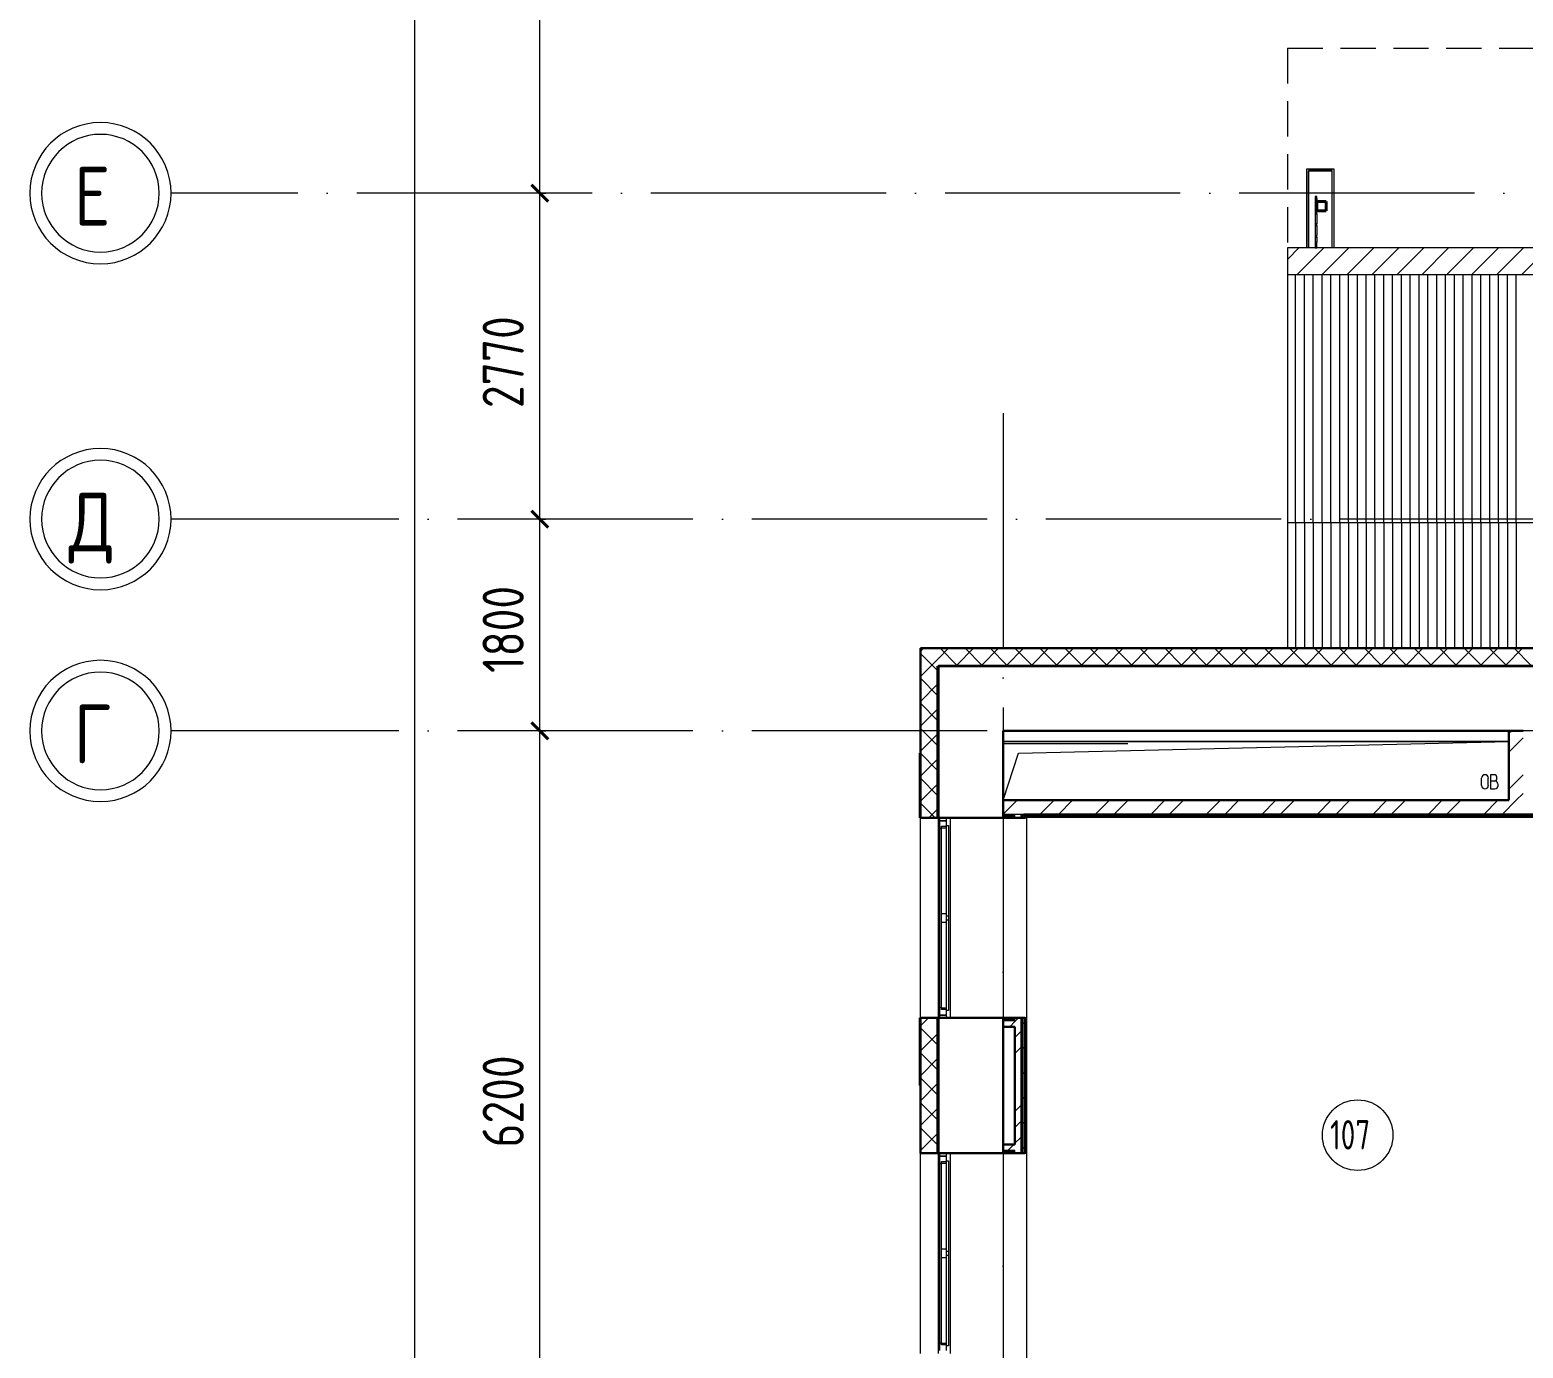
# Model space of a CAD drawing. Header units: millimetres. Extents: x -325553 to 627452, y -28539 to 738858.
# Drawn here: x -72987 to -60295, y 427329 to 438532 of the extents above; entities that cross this region are included whole.
import ezdxf

# ---------------------------------------------------------------- set-up
doc = ezdxf.new("R2010")
doc.units = ezdxf.units.MM
doc.linetypes.add('ADSK_Линия сетки', pattern=[25, 20, -2.5, 0, -2.5])
doc.linetypes.add('ADSK_Штриховая_ш3 п1_5', pattern=[4.5, 3, -1.5])
for name, color, linetype, lineweight in [('_ Окна', 7, 'Continuous', 9), ('Витраж', 7, 'Continuous', 9), ('Крыша', 7, 'Continuous', 9), ('Крыша штриховка', 7, 'Continuous', 9), ('Линии', 7, 'Continuous', 9), ('Марки помещений', 252, 'Continuous', 20), ('Несущие колонны', 252, 'Continuous', 18), ('Ограждение', 252, 'Continuous', 9), ('Окна', 252, 'Continuous', 9), ('Оси', 252, 'Continuous', 9), ('Перекрытие', 252, 'Continuous', 18), ('Размеры', 7, 'Continuous', 9), ('Стены внутренние', 7, 'Continuous', 18), ('Стены наружные', 7, 'Continuous', 18), ('Стены штриховка', 7, 'Continuous', 9)]:
    doc.layers.add(name, color=color, linetype=linetype, lineweight=lineweight)
doc.styles.add('GOST Common_2', font='', dxfattribs={"width": 0.9, "height": 250})
doc.styles.add('GOST Common_3', font='', dxfattribs={"height": 3.5})
doc.styles.add('GOST Common_4', font='', dxfattribs={"height": 7})
doc.styles.get('GOST Common_2').set_extended_font_data('GOST type B')
doc.styles.get('GOST Common_3').set_extended_font_data('GOST 2.304 type A')
doc.styles.get('GOST Common_4').set_extended_font_data('GOST 2.304 type A')

# ---------------------------------------------------------------- blocks, each defined once
blk = doc.blocks.new('1 этаж')
at = {"color": 251, "lineweight": 18, "true_color": 0x636466}
for p, q in [((-61156, -5434), (-65456, -5434)), ((-65324, -5534), (-61156, -5434)), ((-65456, -5934), (-65324, -5534)), ((-61389, -5808), (-61389, -5745)), ((-61332, -5808), (-61332, -5745)), ((-61282, -5716), (-61312, -5716)), ((-61312, -5716), (-61312, -5836)), ((-61278, -5770), (-61312, -5770)), ((-61312, -5836), (-61275, -5836)), ((-61258, -5750), (-61258, -5740)), ((-61248, -5810), (-61248, -5800))]:
    blk.add_line(p, q, dxfattribs=at)
for centre, radius, start, end in [((-61360, -5745), 28.7, 0, 180), ((-61360, -5808), 28.7, 180, 0), ((-61282, -5740), 23.3, 0, 90), ((-61278, -5750), 20, 270, 0), ((-61278, -5800), 30, 0, 90), ((-61275, -5810), 26.7, 270, 0)]:
    blk.add_arc(centre, radius, start, end, dxfattribs=at)
at = {"layer": '_ Окна', "color": 251, "true_color": 0x636466}
for p, q in [((-65996, -6084), (-65996, -6109)), ((-65938, -6109), (-65938, -6084)), ((-65996, -6109), (-65938, -6109)), ((-65938, -7759), (-65996, -7759)), ((-65996, -7759), (-65996, -7784)), ((-65938, -7784), (-65938, -7759)), ((-65996, -8934), (-65996, -8959)), ((-65996, -8959), (-65938, -8959)), ((-65938, -8959), (-65938, -8934))]:
    blk.add_line(p, q, dxfattribs=at)
at = {"layer": '_ Окна', "color": 251, "lineweight": 18, "true_color": 0x636466}
for p, q in [((-65938, -6109), (-65996, -6109)), ((-65996, -6109), (-65996, -6168)), ((-65996, -6168), (-65979, -6173)), ((-65979, -6155), (-65938, -6155)), ((-65979, -6167), (-65979, -6155)), ((-65938, -6147), (-65938, -6109)), ((-65979, -7695), (-65996, -7699)), ((-65996, -7699), (-65996, -7759)), ((-65979, -7713), (-65979, -7701)), ((-65938, -7713), (-65979, -7713)), ((-65938, -7759), (-65938, -7721)), ((-65996, -7759), (-65938, -7759)), ((-65938, -8959), (-65996, -8959)), ((-65996, -8959), (-65996, -9018)), ((-65979, -9005), (-65938, -9005)), ((-65979, -9017), (-65979, -9005)), ((-65938, -8997), (-65938, -8959)), ((-65996, -9018), (-65979, -9023)), ((-65979, -10545), (-65996, -10549)), ((-65996, -10549), (-65996, -10609)), ((-65979, -10563), (-65979, -10551)), ((-65938, -10563), (-65979, -10563)), ((-65938, -10609), (-65938, -10571))]:
    blk.add_line(p, q, dxfattribs=at)
at = {"layer": 'Витраж', "color": 251, "lineweight": 18, "true_color": 0x636466, "extrusion": (0, 0, -1)}
for p, q in [((-62789, -803), (-62804, -803)), ((-62804, -803), (-62804, -818)), ((-62804, -818), (-62789, -818)), ((-62789, -834), (-62804, -834)), ((-62804, -834), (-62804, -849)), ((-62804, -849), (-62789, -849)), ((-62789, -818), (-62789, -803)), ((-62789, -844), (-62789, -834)), ((-62789, -934), (-62804, -934)), ((-62804, -934), (-62804, -949)), ((-62804, -949), (-62789, -949)), ((-62789, -949), (-62789, -934)), ((-62789, -1034), (-62804, -1034)), ((-62804, -1034), (-62804, -1049)), ((-62804, -1049), (-62789, -1049)), ((-62789, -1134), (-62804, -1134)), ((-62804, -1134), (-62804, -1149)), ((-62789, -1049), (-62789, -1034)), ((-62789, -1149), (-62789, -1134)), ((-62804, -1149), (-62789, -1149))]:
    blk.add_line(p, q, dxfattribs=at)
at = {"layer": 'Витраж', "color": 251, "true_color": 0x636466}
for p, q in [((-62804, -818), (-62804, -834)), ((-62804, -849), (-62804, -934)), ((-62789, -818), (-62789, -834)), ((-62804, -949), (-62804, -1034)), ((-62789, -924), (-62789, -934)), ((-62789, -949), (-62789, -1034)), ((-62804, -1049), (-62804, -1134)), ((-62789, -1049), (-62789, -1134)), ((-62804, -1149), (-62804, -1191)), ((-62789, -1149), (-62789, -1191))]:
    blk.add_line(p, q, dxfattribs=at)
at = {"layer": 'Витраж', "color": 251, "lineweight": 18, "true_color": 0x636466}
for p, q in [((-62789, -1191), (-62804, -1191)), ((-62804, -1191), (-62804, -1239)), ((-62804, -1239), (-62789, -1239)), ((-62789, -1239), (-62789, -1191))]:
    blk.add_line(p, q, dxfattribs=at)
at = {"layer": 'Крыша', "color": 251, "linetype": 'Continuous', "true_color": 0x636466}
for p, q in [((-63039, -1337), (-62942, -1239)), ((-62956, -1466), (-62729, -1239)), ((-62744, -1466), (-62517, -1239)), ((-62532, -1466), (-62305, -1239)), ((-62320, -1466), (-62093, -1239)), ((-62107, -1466), (-61881, -1239)), ((-61895, -1466), (-61669, -1239)), ((-61683, -1466), (-61457, -1239)), ((-61471, -1466), (-61245, -1239)), ((-61259, -1466), (-61032, -1239)), ((-61047, -1466), (-60820, -1239))]:
    blk.add_line(p, q, dxfattribs=at)
at = {"layer": 'Крыша', "color": 251, "lineweight": 18, "true_color": 0x636466}
for p, q in [((-60579, -1239), (-63039, -1239)), ((-63039, -1239), (-63039, -1466)), ((-63039, -1466), (-60579, -1466))]:
    blk.add_line(p, q, dxfattribs=at)
at = {"layer": 'Крыша', "color": 251, "true_color": 0x636466}
for p, q in [((-63039, -1466), (-63039, -4642)), ((-63039, -3572), (-60579, -3572))]:
    blk.add_line(p, q, dxfattribs=at)
at = {"layer": 'Крыша штриховка', "color": 251, "linetype": 'Continuous', "true_color": 0x636466}
for p, q in [((-62970, -3572), (-62970, -1466)), ((-62895, -3572), (-62895, -1466)), ((-62820, -3572), (-62820, -1466)), ((-62745, -3572), (-62745, -1466)), ((-62670, -3572), (-62670, -1466)), ((-62595, -3572), (-62595, -1466)), ((-62520, -3572), (-62520, -1466)), ((-62445, -3572), (-62445, -1466)), ((-62370, -3572), (-62370, -1466)), ((-62295, -3572), (-62295, -1466)), ((-62220, -3572), (-62220, -1466)), ((-62145, -3572), (-62145, -1466)), ((-62070, -3572), (-62070, -1466)), ((-61995, -3572), (-61995, -1466)), ((-61920, -3572), (-61920, -1466)), ((-61845, -3572), (-61845, -1466)), ((-61770, -3572), (-61770, -1466)), ((-61695, -3572), (-61695, -1466)), ((-61620, -3572), (-61620, -1466)), ((-61545, -3572), (-61545, -1466)), ((-61470, -3572), (-61470, -1466)), ((-61395, -3572), (-61395, -1466)), ((-61320, -3572), (-61320, -1466)), ((-61245, -3572), (-61245, -1466)), ((-61170, -3572), (-61170, -1466)), ((-61095, -3572), (-61095, -1466)), ((-62970, -3572), (-62970, -4642)), ((-62895, -3572), (-62895, -4642)), ((-62820, -3572), (-62820, -4642)), ((-62745, -3572), (-62745, -4642)), ((-62670, -3572), (-62670, -4642)), ((-62595, -3572), (-62595, -4642)), ((-62520, -3572), (-62520, -4642)), ((-62445, -3572), (-62445, -4642)), ((-62370, -3572), (-62370, -4642)), ((-62295, -3572), (-62295, -4642)), ((-62220, -3572), (-62220, -4642)), ((-62145, -3572), (-62145, -4642)), ((-62070, -3572), (-62070, -4642)), ((-61995, -3572), (-61995, -4642)), ((-61920, -3572), (-61920, -4642)), ((-61845, -3572), (-61845, -4642)), ((-61770, -3572), (-61770, -4642)), ((-61695, -3572), (-61695, -4642)), ((-61620, -3572), (-61620, -4642)), ((-61545, -3572), (-61545, -4642)), ((-61470, -3572), (-61470, -4642)), ((-61395, -3572), (-61395, -4642)), ((-61320, -3572), (-61320, -4642)), ((-61245, -3572), (-61245, -4642)), ((-61170, -3572), (-61170, -4642)), ((-61095, -3572), (-61095, -4642))]:
    blk.add_line(p, q, dxfattribs=at)
at = {"layer": 'Линии', "color": 251, "linetype": 'ADSK_Штриховая_ш3 п1_5', "lineweight": 18, "ltscale": 100, "true_color": 0x636466}
for q in [(-60579, 458), (-63039, -4142)]:
    blk.add_line((-63039, 458), q, dxfattribs=at)
at = {"layer": 'Линии', "color": 251, "lineweight": 18, "ltscale": 100, "true_color": 0x636466}
for p, q in [((-65456, -5344), (-65456, -5451)), ((-65456, -5451), (-64396, -5451))]:
    blk.add_line(p, q, dxfattribs=at)
at = {"layer": 'Марки помещений', "color": 251, "true_color": 0x636466}
blk.add_circle((-62442, -8780), 300, dxfattribs=at)
at = {"layer": 'Несущие колонны', "color": 251, "lineweight": 40, "true_color": 0x636466}
for p, q in [((-62789, -924), (-62789, -844)), ((-62789, -844), (-62709, -844)), ((-62709, -844), (-62789, -844)), ((-62789, -844), (-62789, -924)), ((-62709, -844), (-62709, -924)), ((-62709, -924), (-62709, -844)), ((-62709, -924), (-62789, -924)), ((-62789, -924), (-62709, -924))]:
    blk.add_line(p, q, dxfattribs=at)
at = {"layer": 'Ограждение', "color": 251, "true_color": 0x636466}
for p, q in [((-65906, -6084), (-65906, -7784)), ((-65456, -6084), (-65456, -7784)), ((-65271, -6084), (-65256, -6084)), ((-65256, -6074), (-65256, -13779)), ((-59531, -6079), (-65256, -6079)), ((-65256, -6084), (-65256, -7784)), ((-65256, -7784), (-65271, -7784)), ((-65906, -8934), (-65906, -10634)), ((-65456, -8934), (-65456, -10634)), ((-65271, -8934), (-65256, -8934)), ((-65256, -8934), (-65256, -10634))]:
    blk.add_line(p, q, dxfattribs=at)
at = {"layer": 'Окна', "color": 251, "true_color": 0x636466}
for p, q in [((-65996, -6168), (-65996, -7699)), ((-65979, -6899), (-65979, -6167)), ((-65979, -6167), (-65938, -6167)), ((-65938, -6919), (-65938, -6147)), ((-65938, -6147), (-65921, -6147)), ((-65921, -6147), (-65921, -6919)), ((-65979, -6969), (-65979, -6899)), ((-65938, -6899), (-65979, -6899)), ((-65979, -7701), (-65979, -6969)), ((-65979, -6969), (-65938, -6969)), ((-65938, -6949), (-65938, -6919)), ((-65921, -6919), (-65938, -6919)), ((-65938, -7721), (-65938, -6949)), ((-65938, -6949), (-65921, -6949)), ((-65921, -6919), (-65921, -6949)), ((-65921, -6949), (-65921, -7721)), ((-65938, -7701), (-65979, -7701)), ((-65921, -7721), (-65938, -7721)), ((-65938, -9769), (-65938, -8997)), ((-65938, -8997), (-65921, -8997)), ((-65921, -8997), (-65921, -9769)), ((-65996, -9018), (-65996, -10549)), ((-65979, -9749), (-65979, -9017)), ((-65979, -9017), (-65938, -9017)), ((-65979, -9819), (-65979, -9749)), ((-65938, -9749), (-65979, -9749)), ((-65938, -9799), (-65938, -9769)), ((-65921, -9769), (-65938, -9769)), ((-65921, -9769), (-65921, -9799)), ((-65979, -10551), (-65979, -9819)), ((-65979, -9819), (-65938, -9819)), ((-65938, -10571), (-65938, -9799)), ((-65938, -9799), (-65921, -9799)), ((-65921, -9799), (-65921, -10571)), ((-65938, -10551), (-65979, -10551)), ((-65921, -10571), (-65938, -10571))]:
    blk.add_line(p, q, dxfattribs=at)
at = {"layer": 'Оси', "color": 251, "linetype": 'ADSK_Линия сетки', "ltscale": 100, "true_color": 0x636466}
for p, q in [((-26448, -774), (-72528, -774)), ((-65456, -2644), (-65456, -33770)), ((4411, -3544), (-72528, -3544)), ((4411, -5344), (-72528, -5344))]:
    blk.add_line(p, q, dxfattribs=at)
at = {"layer": 'Оси', "color": 251, "lineweight": 20, "true_color": 0x636466}
for centre, radius, start, end in [((-73128, -774), 600, 90, 270), ((-73128, -774), 600, 270, 90), ((-73128, -774), 500, 90, 270), ((-73128, -774), 500, 270, 90), ((-73128, -3544), 600, 90, 270), ((-73128, -3544), 500, 90, 270), ((-73128, -3544), 600, 270, 90), ((-73128, -3544), 500, 270, 90), ((-73128, -5344), 600, 90, 270), ((-73128, -5344), 600, 270, 90), ((-73128, -5344), 500, 90, 270), ((-73128, -5344), 500, 270, 90)]:
    blk.add_arc(centre, radius, start, end, dxfattribs=at)
at = {"layer": 'Перекрытие', "color": 251, "ltscale": 100, "true_color": 0x636466}
blk.add_line((-65456, -5434), (-61156, -5434), dxfattribs=at)
at = {"layer": 'Размеры', "color": 251, "lineweight": 20, "true_color": 0x636466}
for p, q in [((-70455, -20314), (-70455, 27006)), ((-69393, -774), (-69393, 3156)), ((-69393, -774), (-69543, -774)), ((-69393, -774), (-69543, -774)), ((-69393, -3544), (-69393, -774)), ((-69393, -774), (-69343, -774)), ((-69393, -774), (-69343, -774)), ((-69393, -3544), (-69543, -3544)), ((-69393, -3544), (-69543, -3544)), ((-69393, -5344), (-69393, -3544)), ((-69393, -3544), (-69343, -3544)), ((-69393, -3544), (-69343, -3544)), ((-69393, -5344), (-69543, -5344)), ((-69393, -5344), (-69543, -5344)), ((-69393, -11544), (-69393, -5344)), ((-69393, -5344), (-69343, -5344)), ((-69393, -5344), (-69343, -5344))]:
    blk.add_line(p, q, dxfattribs=at)
at = {"layer": 'Размеры', "color": 251, "lineweight": 40, "true_color": 0x636466}
for p, q in [((-69393, -774), (-69464, -703)), ((-69393, -774), (-69464, -703)), ((-69393, -774), (-69322, -844)), ((-69393, -774), (-69322, -844)), ((-69393, -3544), (-69464, -3473)), ((-69393, -3544), (-69464, -3473)), ((-69393, -3544), (-69322, -3614)), ((-69393, -3544), (-69322, -3614)), ((-69393, -5344), (-69464, -5273)), ((-69393, -5344), (-69464, -5273)), ((-69393, -5344), (-69322, -5414)), ((-69393, -5344), (-69322, -5414))]:
    blk.add_line(p, q, dxfattribs=at)
at = {"layer": 'Стены внутренние', "color": 251, "lineweight": 30, "true_color": 0x636466}
for p, q in [((-66158, -4642), (-66158, -6084)), ((-58781, -4642), (-66158, -4642)), ((-58781, -4794), (-66006, -4794)), ((-65456, -5934), (-65456, -5344)), ((-65456, -5344), (-61156, -5344)), ((-66158, -6084), (-66016, -6084)), ((-66006, -6084), (-65456, -6084)), ((-66158, -7784), (-66158, -8934)), ((-66016, -7784), (-66158, -7784)), ((-65456, -7784), (-66006, -7784)), ((-66006, -7784), (-66006, -8934)), ((-65456, -8859), (-65456, -7859)), ((-66158, -8934), (-66016, -8934)), ((-66006, -8934), (-65456, -8934))]:
    blk.add_line(p, q, dxfattribs=at)
at = {"layer": 'Стены внутренние', "color": 251, "linetype": 'Continuous', "lineweight": 9, "true_color": 0x636466}
for p, q in [((-66156, -4666), (-66134, -4644)), ((-66016, -4828), (-66156, -4688)), ((-66006, -4728), (-65922, -4644)), ((-65848, -4784), (-65988, -4644)), ((-65850, -4784), (-65710, -4644)), ((-65636, -4784), (-65776, -4644)), ((-65687, -4644), (-65689, -4642)), ((-65637, -4784), (-65497, -4644)), ((-65424, -4784), (-65564, -4644)), ((-65425, -4784), (-65285, -4644)), ((-65212, -4784), (-65352, -4644)), ((-65213, -4784), (-65073, -4644)), ((-65000, -4784), (-65140, -4644)), ((-65001, -4784), (-64861, -4644)), ((-64787, -4784), (-64927, -4644)), ((-64789, -4784), (-64649, -4644)), ((-64575, -4784), (-64715, -4644)), ((-64577, -4784), (-64437, -4644)), ((-64363, -4784), (-64503, -4644)), ((-64365, -4784), (-64225, -4644)), ((-64363, -4642), (-64364, -4644)), ((-64151, -4784), (-64291, -4644)), ((-64280, -4644), (-64281, -4642)), ((-64152, -4784), (-64012, -4644)), ((-63939, -4784), (-64079, -4644)), ((-63940, -4784), (-63800, -4644)), ((-63727, -4784), (-63867, -4644)), ((-63728, -4784), (-63588, -4644)), ((-63693, -4644), (-63694, -4642)), ((-63515, -4784), (-63655, -4644)), ((-63541, -4642), (-63543, -4644)), ((-63516, -4784), (-63376, -4644)), ((-63303, -4784), (-63443, -4644)), ((-63307, -4642), (-63308, -4644)), ((-63304, -4784), (-63164, -4644)), ((-63090, -4784), (-63230, -4644)), ((-63092, -4784), (-62952, -4644)), ((-62878, -4784), (-63018, -4644)), ((-62880, -4784), (-62740, -4644)), ((-62666, -4784), (-62806, -4644)), ((-62668, -4784), (-62528, -4644)), ((-62454, -4784), (-62594, -4644)), ((-62486, -4643), (-62487, -4644)), ((-62455, -4784), (-62315, -4644)), ((-62242, -4784), (-62382, -4644)), ((-62243, -4784), (-62103, -4644)), ((-62030, -4784), (-62170, -4644)), ((-62031, -4784), (-61891, -4644)), ((-61818, -4784), (-61958, -4644)), ((-61819, -4784), (-61679, -4644)), ((-61816, -4644), (-61817, -4642)), ((-61605, -4784), (-61745, -4644)), ((-61607, -4784), (-61467, -4644)), ((-61393, -4784), (-61533, -4644)), ((-61395, -4784), (-61255, -4644)), ((-61181, -4784), (-61321, -4644)), ((-61183, -4784), (-61043, -4644)), ((-60969, -4784), (-61109, -4644)), ((-66156, -4878), (-66006, -4728)), ((-66156, -4882), (-66156, -4882)), ((-66016, -5040), (-66156, -4900)), ((-66156, -5090), (-66016, -4950)), ((-66016, -5252), (-66156, -5112)), ((-66156, -5302), (-66016, -5162)), ((-66016, -5465), (-66156, -5325)), ((-66156, -5514), (-66016, -5374)), ((-66156, -5492), (-66156, -5492)), ((-66016, -5677), (-66156, -5537)), ((-66156, -5726), (-66016, -5586)), ((-66156, -5695), (-66156, -5695)), ((-66016, -5889), (-66156, -5749)), ((-66156, -5939), (-66016, -5799)), ((-66033, -6084), (-66156, -5961)), ((-66156, -6068), (-66158, -6064)), ((-66156, -6000), (-66156, -6000)), ((-66146, -6084), (-66148, -6082)), ((-66087, -6082), (-66016, -6011)), ((-66156, -7848), (-66094, -7786)), ((-66016, -7798), (-66030, -7784)), ((-66016, -8010), (-66156, -7870)), ((-66156, -8060), (-66016, -7920)), ((-66156, -7930), (-66156, -7930)), ((-66016, -8222), (-66156, -8082)), ((-66156, -8272), (-66016, -8132)), ((-66156, -8235), (-66156, -8235)), ((-66016, -8434), (-66156, -8294)), ((-66156, -8484), (-66016, -8344)), ((-66016, -8647), (-66156, -8507)), ((-66156, -8696), (-66016, -8556)), ((-66016, -8859), (-66156, -8719)), ((-66156, -8908), (-66016, -8768)), ((-66156, -8845), (-66156, -8845)), ((-66155, -8932), (-66156, -8931))]:
    blk.add_line(p, q, dxfattribs=at)
at = {"layer": 'Стены внутренние', "color": 251, "true_color": 0x636466}
for p, q in [((-66158, -7784), (-66158, -6084)), ((-66006, -7784), (-66006, -6084)), ((-66158, -10634), (-66158, -8934)), ((-66006, -10634), (-66006, -8934))]:
    blk.add_line(p, q, dxfattribs=at)
at = {"layer": 'Стены наружные', "color": 251, "true_color": 0x636466}
for p, q in [((-62874, -1239), (-62874, -567)), ((-62874, -567), (-62644, -567)), ((-62859, -582), (-62859, -1239)), ((-62659, -582), (-62859, -582)), ((-62859, -1239), (-62859, -584)), ((-62859, -584), (-62659, -584)), ((-62659, -1239), (-62659, -582)), ((-62644, -567), (-62644, -1239))]:
    blk.add_line(p, q, dxfattribs=at)
at = {"layer": 'Стены наружные', "color": 251, "linetype": 'Continuous', "lineweight": 9, "true_color": 0x636466}
for p, q in [((-66006, -4804), (-66016, -4804)), ((-66006, -4904), (-66016, -4904)), ((-66006, -5004), (-66016, -5004)), ((-66006, -5104), (-66016, -5104)), ((-66006, -5204), (-66016, -5204)), ((-66006, -5304), (-66016, -5304)), ((-66006, -5404), (-66016, -5404)), ((-61156, -5367), (-61133, -5344)), ((-61156, -5524), (-61036, -5404)), ((-66006, -5504), (-66016, -5504)), ((-66006, -5604), (-66016, -5604)), ((-66006, -5704), (-66016, -5704)), ((-66006, -5804), (-66016, -5804)), ((-61156, -5838), (-61036, -5718)), ((-66159, -5925), (-66163, -5931)), ((-66006, -5904), (-66016, -5904)), ((-65456, -6052), (-65337, -5934)), ((-65143, -6054), (-65023, -5934)), ((-64986, -6054), (-64866, -5934)), ((-64672, -6054), (-64552, -5934)), ((-64514, -6054), (-64394, -5934)), ((-64200, -6054), (-64080, -5934)), ((-64043, -6054), (-63923, -5934)), ((-63729, -6054), (-63609, -5934)), ((-63571, -6054), (-63451, -5934)), ((-63257, -6054), (-63137, -5934)), ((-63100, -6054), (-62980, -5934)), ((-62786, -6054), (-62666, -5934)), ((-62629, -6054), (-62509, -5934)), ((-62314, -6054), (-62194, -5934)), ((-62157, -6054), (-62037, -5934)), ((-61843, -6054), (-61723, -5934)), ((-61686, -6054), (-61566, -5934)), ((-61371, -6054), (-61251, -5934)), ((-61214, -6054), (-61094, -5934)), ((-61094, -5934), (-61036, -5875)), ((-66158, -6064), (-66158, -6063)), ((-66006, -6004), (-66016, -6004)), ((-65452, -6084), (-65440, -6071)), ((-65440, -6071), (-65427, -6059)), ((-65230, -6074), (-65225, -6069)), ((-65160, -6074), (-65155, -6069)), ((-65089, -6074), (-65084, -6069)), ((-65018, -6074), (-65013, -6069)), ((-65013, -6069), (-64998, -6054)), ((-64947, -6074), (-64942, -6069)), ((-64877, -6074), (-64872, -6069)), ((-64806, -6074), (-64801, -6069)), ((-64735, -6074), (-64730, -6069)), ((-64665, -6074), (-64660, -6069)), ((-64594, -6074), (-64589, -6069)), ((-64589, -6069), (-64574, -6054)), ((-64523, -6074), (-64518, -6069)), ((-64453, -6074), (-64448, -6069)), ((-64382, -6074), (-64377, -6069)), ((-64311, -6074), (-64306, -6069)), ((-64240, -6074), (-64235, -6069)), ((-64170, -6074), (-64165, -6069)), ((-64165, -6069), (-64150, -6054)), ((-64099, -6074), (-64094, -6069)), ((-64028, -6074), (-64023, -6069)), ((-63958, -6074), (-63953, -6069)), ((-63887, -6074), (-63882, -6069)), ((-63816, -6074), (-63811, -6069)), ((-63745, -6074), (-63740, -6069)), ((-63740, -6069), (-63725, -6054)), ((-63675, -6074), (-63670, -6069)), ((-63604, -6074), (-63599, -6069)), ((-63533, -6074), (-63528, -6069)), ((-63463, -6074), (-63458, -6069)), ((-63392, -6074), (-63387, -6069)), ((-63321, -6074), (-63316, -6069)), ((-63316, -6069), (-63301, -6054)), ((-63250, -6074), (-63245, -6069)), ((-63180, -6074), (-63175, -6069)), ((-63109, -6074), (-63104, -6069)), ((-63038, -6074), (-63033, -6069)), ((-62968, -6074), (-62963, -6069)), ((-62897, -6074), (-62892, -6069)), ((-62892, -6069), (-62877, -6054)), ((-62826, -6074), (-62821, -6069)), ((-62755, -6074), (-62750, -6069)), ((-62685, -6074), (-62680, -6069)), ((-62614, -6074), (-62609, -6069)), ((-62543, -6074), (-62538, -6069)), ((-62473, -6074), (-62468, -6069)), ((-62468, -6069), (-62453, -6054)), ((-62402, -6074), (-62397, -6069)), ((-62331, -6074), (-62326, -6069)), ((-62260, -6074), (-62255, -6069)), ((-62190, -6074), (-62185, -6069)), ((-62119, -6074), (-62114, -6069)), ((-62048, -6074), (-62043, -6069)), ((-62043, -6069), (-62028, -6054)), ((-61978, -6074), (-61973, -6069)), ((-61907, -6074), (-61902, -6069)), ((-61836, -6074), (-61831, -6069)), ((-61766, -6074), (-61761, -6069)), ((-61695, -6074), (-61690, -6069)), ((-61624, -6074), (-61619, -6069)), ((-61619, -6069), (-61604, -6054)), ((-61553, -6074), (-61548, -6069)), ((-61483, -6074), (-61478, -6069)), ((-61412, -6074), (-61407, -6069)), ((-61341, -6074), (-61336, -6069)), ((-61271, -6074), (-61266, -6069)), ((-61200, -6074), (-61195, -6069)), ((-61195, -6069), (-61180, -6054)), ((-61129, -6074), (-61124, -6069)), ((-61058, -6074), (-61053, -6069)), ((-66006, -7804), (-66016, -7804)), ((-65456, -7784), (-65455, -7784)), ((-65399, -7859), (-65356, -7815)), ((-65356, -7815), (-65324, -7784)), ((-65306, -7846), (-65293, -7834)), ((-65293, -7834), (-65281, -7821)), ((-65276, -7816), (-65271, -7811)), ((-66006, -7904), (-66016, -7904)), ((-65356, -7950), (-65306, -7900)), ((-65276, -7887), (-65271, -7882)), ((-65276, -7958), (-65271, -7953)), ((-66006, -8004), (-66016, -8004)), ((-66006, -8104), (-66016, -8104)), ((-65356, -8085), (-65306, -8035)), ((-65306, -8058), (-65293, -8046)), ((-65293, -8046), (-65281, -8033)), ((-65281, -8033), (-65276, -8028)), ((-65276, -8028), (-65271, -8023)), ((-65276, -8099), (-65271, -8094)), ((-66006, -8204), (-66016, -8204)), ((-65293, -8258), (-65281, -8246)), ((-65276, -8170), (-65271, -8165)), ((-65276, -8241), (-65271, -8236)), ((-66006, -8304), (-66016, -8304)), ((-65306, -8271), (-65293, -8258)), ((-65276, -8311), (-65271, -8306)), ((-66006, -8404), (-66016, -8404)), ((-65306, -8483), (-65293, -8470)), ((-65293, -8470), (-65281, -8458)), ((-65281, -8458), (-65276, -8453)), ((-65276, -8382), (-65271, -8377)), ((-65276, -8453), (-65271, -8448)), ((-66006, -8504), (-66016, -8504)), ((-66006, -8604), (-66016, -8604)), ((-65356, -8579), (-65306, -8529)), ((-65276, -8523), (-65271, -8518)), ((-65276, -8594), (-65271, -8589)), ((-66006, -8704), (-66016, -8704)), ((-65356, -8714), (-65306, -8664)), ((-65306, -8695), (-65293, -8682)), ((-65293, -8682), (-65281, -8670)), ((-65276, -8665), (-65271, -8660)), ((-65276, -8736), (-65271, -8731)), ((-66006, -8804), (-66016, -8804)), ((-65416, -8909), (-65366, -8859)), ((-65356, -8849), (-65306, -8799)), ((-65293, -8894), (-65281, -8882)), ((-65281, -8882), (-65276, -8877)), ((-65276, -8806), (-65271, -8801)), ((-65276, -8877), (-65271, -8872)), ((-66006, -8904), (-66016, -8904)), ((-65306, -8907), (-65293, -8894))]:
    blk.add_line(p, q, dxfattribs=at)
at = {"layer": 'Стены наружные', "color": 251, "lineweight": 30, "true_color": 0x636466}
for p, q in [((-66006, -6084), (-66006, -4794)), ((-61156, -5344), (-61156, -5934)), ((-61036, -5344), (-61156, -5344)), ((-66163, -5534), (-66163, -6084)), ((-66158, -5534), (-66163, -5534)), ((-61156, -5934), (-65456, -5934)), ((-65456, -5934), (-65456, -6084)), ((-66163, -6084), (-66158, -6084)), ((-66016, -6084), (-66006, -6084)), ((-65456, -6084), (-65271, -6084)), ((-59697, -6054), (-65281, -6054)), ((-65281, -6054), (-65281, -6069)), ((-65276, -6069), (-65271, -6069)), ((-65271, -6084), (-65271, -6074)), ((-65271, -6074), (-59531, -6074)), ((-66163, -7784), (-66163, -8359)), ((-66158, -7784), (-66163, -7784)), ((-66006, -7784), (-66016, -7784)), ((-65271, -7784), (-65456, -7784)), ((-65456, -7784), (-65456, -7859)), ((-65456, -7859), (-65356, -7859)), ((-65356, -7859), (-65356, -8859)), ((-65271, -8934), (-65271, -7784)), ((-66163, -8359), (-66158, -8359)), ((-65356, -8859), (-65456, -8859)), ((-65456, -8859), (-65456, -8934)), ((-66016, -8934), (-66006, -8934)), ((-65456, -8934), (-65271, -8934))]:
    blk.add_line(p, q, dxfattribs=at)
at = {"layer": 'Стены штриховка', "color": 251, "true_color": 0x636466}
for p, q in [((-58783, -4644), (-66158, -4644)), ((-66156, -4642), (-66156, -6082)), ((-66016, -6084), (-66016, -4794)), ((-66016, -4794), (-66006, -4794)), ((-66006, -4784), (-58781, -4784)), ((-66006, -4784), (-66006, -4794)), ((-66156, -6082), (-66082, -6082)), ((-66082, -6084), (-66082, -6082)), ((-65281, -6054), (-65456, -6054)), ((-65356, -6059), (-65456, -6059)), ((-65356, -6071), (-65456, -6071)), ((-65356, -6084), (-65356, -6059)), ((-65306, -6054), (-65306, -6084)), ((-65293, -6054), (-65293, -6084)), ((-65281, -6069), (-65281, -6084)), ((-65276, -6084), (-65276, -6069)), ((-65271, -6069), (-59501, -6069)), ((-66156, -7786), (-66156, -8932)), ((-66082, -7786), (-66156, -7786)), ((-66082, -7786), (-66082, -7784)), ((-66016, -8934), (-66016, -7784)), ((-65356, -7796), (-65456, -7796)), ((-65356, -7809), (-65456, -7809)), ((-65356, -7809), (-65356, -7784)), ((-65306, -7784), (-65306, -8934)), ((-65293, -7784), (-65293, -8934)), ((-65281, -7784), (-65281, -8934)), ((-65276, -8934), (-65276, -7784)), ((-66156, -8932), (-66082, -8932)), ((-66082, -8934), (-66082, -8932)), ((-65356, -8909), (-65456, -8909)), ((-65356, -8921), (-65456, -8921)), ((-65356, -8934), (-65356, -8909))]:
    blk.add_line(p, q, dxfattribs=at)
at = {"layer": 'Марки помещений', "color": 251, "true_color": 0x636466, "style": 'GOST Common_3', "width": 0.9}
blk.add_text('107', height=250, dxfattribs=at).set_placement((-62677, -8902))
at = {"layer": 'Оси', "color": 251, "true_color": 0x636466, "style": 'GOST Common_2', "width": 0.9}
for s, p in [('Е', (-73355, -1049)), ('Д', (-73399, -3819)), ('Г', (-73355, -5619))]:
    blk.add_text(s, height=500, dxfattribs=at).set_placement(p)
at = {"layer": 'Размеры', "color": 251, "lineweight": 20, "true_color": 0x636466, "char_height": 350, "attachment_point": 1, "rotation": 90, "line_spacing_factor": 1.022761, "style": 'GOST Common_4'}
for s, insert, width in [('2770', (-69880, -2600), 1059.58), ('1800', (-69880, -4852), 980.83), ('6200', (-69880, -8885), 1059.58)]:
    blk.add_mtext(s, dxfattribs=dict(at, insert=insert, width=width))

msp = doc.modelspace()

# ---------------------------------------------------------------- block references
msp.add_blockref('1 этаж', (740.6, 437918.3))

doc.saveas('drawing.dxf')
